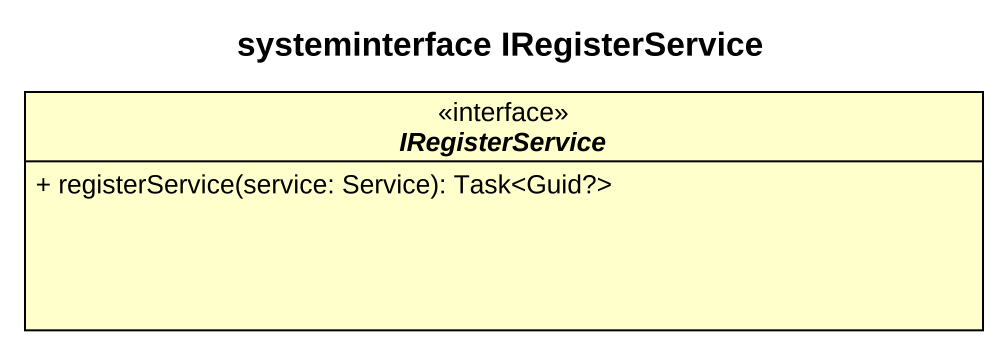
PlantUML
@startuml
title systeminterface IRegisterService
hide circle
hide empty members
skinparam classAttributeIconSize 0
interface IRegisterService {
  + registerService(service: Service): Task<Guid?>
}
@enduml
